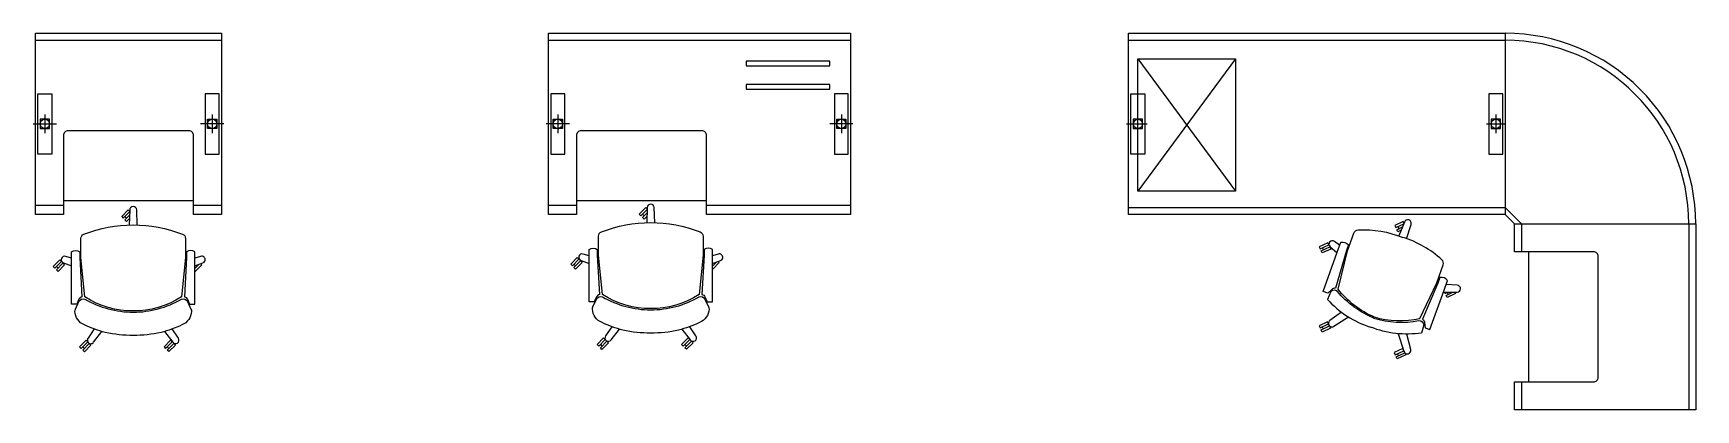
# Model space of a CAD drawing. Header units: millimetres. Extents: x 3122 to 31499, y 2297 to 20525.
# Drawn here: x 7755 to 14908, y 18851 to 20471 of the extents above; entities that cross this region are included whole.
import ezdxf

# ---------------------------------------------------------------- set-up
doc = ezdxf.new("R2010")
doc.units = ezdxf.units.MM
doc.layers.add('dwgmodels.com', color=250, linetype='Continuous')

# ---------------------------------------------------------------- blocks, each defined once
blk = doc.blocks.new('furn office 02_dwgmodels.com')
for p, q in [((0, -30), (1620, -30)), ((40, -110), (460, -680)), ((460, -110), (40, -680)), ((1580, -350), (1580, -430)), ((-10, -390), (80, -390)), ((1540, -390), (1620, -390)), ((0, -750), (1620, -750)), ((1620, -750), (1690, -820)), ((1620, -780), (1660, -820)), ((1158.1, -832), (1162.3, -841)), ((1690, -820), (1690, -940)), ((2410, -820), (2410, -1620)), ((833.5, -923.2), (837.8, -932.2)), ((1720, -940), (1720, -1500)), ((1370.3, -1114.9), (1374.6, -1123.9)), ((832.4, -1263.3), (836.6, -1272.3)), ((1156.2, -1378.8), (1160.5, -1387.8)), ((1690, -1500), (1690, -1620))]:
    blk.add_line(p, q)
for points in [[(0, -780), (0, 0), (1620, 0), (1620, -780)], [(70, -260), (70, -520), (10, -520), (10, -260)], [(1550, -260), (1550, -520), (1610, -520), (1610, -260)], [(20, -370), (20, -410), (60, -410), (60, -370)], [(1560, -370), (1560, -410), (1600, -410), (1600, -370)], [(820.2, -918.4), (824.5, -927.4), (860.6, -910.3), (856.3, -901.3)], [(833, -945.5), (828.7, -936.5), (864.9, -919.3), (869.2, -928.4)], [(819, -1258.5), (823.3, -1267.5), (859.5, -1250.4), (855.2, -1241.4)], [(831.9, -1285.6), (827.6, -1276.6), (863.8, -1259.5), (868, -1268.5)], [(1142.9, -1374), (1147.2, -1383.1), (1183.3, -1365.9), (1179, -1356.9)], [(1155.7, -1401.1), (1151.4, -1392.1), (1187.6, -1375), (1191.9, -1384)]]:
    blk.add_lwpolyline(points, close=True)
for points in [[(1660, -820), (2440, -820, 0.414214), (1620, 0), (1620, -780)], [(1057.7, -1221.3, -0.129806), (901.3, -1101.6), (941.9, -936.2), (969.3, -859.5, -0.30894), (987.5, -846.2, -0.113102), (1179, -878.5)], [(1195.1, -884.4), (1215, -822.3, 1), (1186.7, -812.2), (1163, -872.2, -0.488714)], [(907.2, -911.2), (885.9, -895.8, 1), (867.6, -919.6), (895.8, -942.9, -0.488714)], [(1055.7, -1220.6, 0.129806), (1252.6, -1227.1), (1325.9, -1073.4), (1353.3, -996.6, 0.30894), (1347.6, -974.8, 0.113102), (1179, -878.5)], [(1056, -1226, -0.119401), (897.9, -1111, 0.398658), (870.4, -1111.8), (855.4, -1145.2, 0.13244), (1041.1, -1264.6)], [(1353.7, -1114.6), (1412.8, -1114.3, 1), (1413.6, -1084.3), (1365.6, -1081.3)], [(915.5, -1199.9), (866.2, -1236.1, 1), (883.1, -1260.8), (946.1, -1220.8, -0.488714)], [(1054, -1225.3, 0.119401), (1249.2, -1236.5, -0.398658), (1270, -1254.5), (1260.4, -1289.8, -0.13244), (1041.1, -1264.6)], [(1159.6, -1292.8), (1184.6, -1368.5, 1), (1213.4, -1360.1), (1196.5, -1294.5)]]:
    blk.add_lwpolyline(points, format="xyb")
at = {"flags": 128}
blk.add_lwpolyline([(460, -110), (460, -680), (40, -680), (40, -110)], close=True, dxfattribs=at)
for points in [[(1184.5, -817.8), (1180.9, -810.1), (1144.7, -827.2)], [(1144.7, -827.2), (1149, -836.3), (1183.7, -819.8)], [(1157.6, -854.4), (1153.3, -845.3), (1178.3, -833.5)], [(1173, -847.1), (1157.6, -854.4)], [(1359.1, -1114.5), (1361.2, -1119.1), (1371.1, -1114.5)], [(1369.8, -1137.2), (1365.5, -1128.2), (1394.7, -1114.4)], [(1403.2, -1114.3), (1406, -1120.1), (1369.8, -1137.2)]]:
    blk.add_lwpolyline(points)
for points in [[(1660, -820), (2440, -820), (2440, -1620), (1660, -1620), (1660, -1500), (2000, -1500, 0.414214), (2020, -1480), (2020, -960, 0.414214), (2000, -940), (1660, -940)], [(836.9, -1111.1), (897.5, -941.6), (912.6, -899.2, -0.285714), (945.6, -911), (937.1, -934.5), (889.5, -1096.6, 0.220172), (873.8, -1102.4), (857.7, -1118.5)], [(1296.3, -1275.2), (1356.9, -1105.7), (1372, -1063.3, 0.285714), (1339, -1051.5), (1330.6, -1075.1), (1264.8, -1230.6, -0.220172), (1273.3, -1245.1), (1275.5, -1267.8)]]:
    blk.add_lwpolyline(points, format="xyb", close=True)
for centre in [(40, -390), (1580, -390)]:
    blk.add_circle(centre, 20)
blk.add_arc((1620, -820), 790, 0, 90)
blk = doc.blocks.new('furn office 03_dwgmodels.com')
for p, q in [((0, -30), (1300, -30)), ((40, -350), (40, -430)), ((1260, -350), (1260, -430)), ((90, -390), (-10, -390)), ((1310, -390), (1210, -390)), ((0, -740), (120, -740)), ((120, -720), (680, -720)), ((404.6, -778.3), (411.7, -785.4)), ((680, -740), (1300, -740)), ((109.6, -993.3), (116.7, -1000.4)), ((705, -998.6), (706.7, -1000.4)), ((223, -1339), (230, -1346)), ((586.8, -1338.8), (593.9, -1345.9))]:
    blk.add_line(p, q)
for points in [[(0, -780), (0, 0), (1300, 0), (1300, -780), (680, -780), (680, -440, 0.414214), (660, -420), (140, -420, 0.414214), (120, -440), (120, -780)], [(232.4, -1124.4), (215, -955), (215, -873.5, -0.30894), (227.7, -854.9, -0.188301), (652.3, -854.9, -0.30894), (665, -873.5), (665, -955), (647.6, -1124.4, -0.291999)], [(175, -1155), (175, -975), (175, -930, -0.285714), (210, -930), (210, -955), (219.6, -1123.6, 0.220172), (206.8, -1134.4), (197.1, -1155)], [(705, -1155), (705, -975), (705, -930, 0.285714), (670, -930), (670, -955), (660.4, -1123.6, -0.220172), (673.2, -1134.4), (682.9, -1155)], [(191.3, -1177.3), (206.8, -1144.4, -0.398658), (232.4, -1134.4, 0.131636), (440, -1190, 0.131636), (647.6, -1134.4, -0.398658), (673.2, -1144.4), (688.7, -1177.3, -0.121111), (690.6, -1186.7, -0.297131), (649.6, -1245, -0.043299), (560, -1277.7, -0.055781), (440, -1290, -0.055781), (320, -1277.7, -0.043299), (230.4, -1245, -0.297131), (189.4, -1186.7, -0.121111)]]:
    blk.add_lwpolyline(points, format="xyb", close=True)
for points in [[(850, -120), (850, -140), (1210, -140), (1210, -120)], [(10, -260), (10, -520), (70, -520), (70, -260)], [(850, -220), (850, -240), (1210, -240), (1210, -220)], [(1230, -260), (1230, -520), (1290, -520), (1290, -260)], [(60, -370), (60, -410), (20, -410), (20, -370)], [(1280, -370), (1280, -410), (1240, -410), (1240, -370)], [(95.5, -993.3), (102.6, -1000.4), (130.9, -972.1), (123.8, -965)], [(116.7, -1014.5), (109.6, -1007.4), (137.9, -979.1), (145, -986.2)], [(208.8, -1339), (215.9, -1346), (244.2, -1317.8), (237.1, -1310.7)], [(230, -1360.2), (223, -1353.1), (251.3, -1324.8), (258.3, -1331.9)], [(572.7, -1338.8), (579.7, -1345.9), (608, -1317.6), (600.9, -1310.5)], [(593.9, -1360), (586.8, -1353), (615.1, -1324.7), (622.2, -1331.8)]]:
    blk.add_lwpolyline(points, close=True)
for points in [[(424.8, -756), (418.8, -750), (390.5, -778.3)], [(390.5, -778.3), (397.6, -785.4), (424.7, -758.2)], [(411.7, -799.5), (404.6, -792.4), (424.2, -772.8)], [(423.8, -787.5), (411.7, -799.5)], [(705, -1002.1), (722.4, -984.6)], [(730.5, -981.7), (735, -986.2), (706.7, -1014.5)], [(706.7, -1014.5), (705, -1012.8)]]:
    blk.add_lwpolyline(points)
for points in [[(457.2, -815.1), (455, -750, 1), (425, -750), (422.8, -815.1, -0.488714)], [(175, -957.2), (149.8, -949.9, 1), (140.5, -978.5), (175, -991, -0.488714)], [(705, -991), (739.5, -978.5, 1), (730.2, -949.9), (705, -957.2, -0.488714)], [(272.4, -1262.5), (245.7, -1302, 1), (269.9, -1319.6), (305.7, -1273.6, -0.488714)], [(574.3, -1273.6), (610.1, -1319.6, 1), (634.3, -1302), (607.6, -1262.5, -0.488714)]]:
    blk.add_lwpolyline(points, format="xyb")
for centre in [(40, -390), (1260, -390)]:
    blk.add_circle(centre, 20)
blk = doc.blocks.new('furn office 04_dwgmodels.com')
for p, q in [((-400, -30), (400, -30)), ((-360, -350), (-360, -430)), ((360, -350), (360, -430)), ((-410, -390), (-310, -390)), ((410, -390), (310, -390)), ((-400, -740), (-280, -740)), ((-280, -720), (280, -720)), ((280, -740), (400, -740)), ((-15.4, -788.3), (-8.3, -795.4)), ((-310.4, -1003.3), (-303.3, -1010.4)), ((285, -1008.6), (286.7, -1010.4)), ((-197, -1349), (-190, -1356)), ((166.8, -1348.8), (173.9, -1355.9))]:
    blk.add_line(p, q)
for points in [[(-400, -780), (-400, 0), (400, 0), (400, -780), (280, -780), (280, -440, 0.414214), (260, -420), (-260, -420, 0.414214), (-280, -440), (-280, -780)], [(-187.6, -1134.4), (-205, -965), (-205, -883.5, -0.30894), (-192.3, -864.9, -0.188301), (232.3, -864.9, -0.30894), (245, -883.5), (245, -965), (227.6, -1134.4, -0.291999)], [(-245, -1165), (-245, -985), (-245, -940, -0.285714), (-210, -940), (-210, -965), (-200.4, -1133.6, 0.220172), (-213.2, -1144.4), (-222.9, -1165)], [(285, -1165), (285, -985), (285, -940, 0.285714), (250, -940), (250, -965), (240.4, -1133.6, -0.220172), (253.2, -1144.4), (262.9, -1165)], [(-228.7, -1187.3), (-213.2, -1154.4, -0.398658), (-187.6, -1144.4, 0.131636), (20, -1200, 0.131636), (227.6, -1144.4, -0.398658), (253.2, -1154.4), (268.7, -1187.3, -0.121111), (270.6, -1196.7, -0.297131), (229.6, -1255, -0.043299), (140, -1287.7, -0.055781), (20, -1300, -0.055781), (-100, -1287.7, -0.043299), (-189.6, -1255, -0.297131), (-230.6, -1196.7, -0.121111)]]:
    blk.add_lwpolyline(points, format="xyb", close=True)
for points in [[(-330, -260), (-330, -520), (-390, -520), (-390, -260)], [(330, -260), (330, -520), (390, -520), (390, -260)], [(-380, -370), (-380, -410), (-340, -410), (-340, -370)], [(380, -370), (380, -410), (340, -410), (340, -370)], [(-324.5, -1003.3), (-317.4, -1010.4), (-289.1, -982.1), (-296.2, -975)], [(-303.3, -1024.5), (-310.4, -1017.4), (-282.1, -989.1), (-275, -996.2)], [(-211.2, -1349), (-204.1, -1356), (-175.8, -1327.8), (-182.9, -1320.7)], [(-190, -1370.2), (-197, -1363.1), (-168.7, -1334.8), (-161.7, -1341.9)], [(152.7, -1348.8), (159.7, -1355.9), (188, -1327.6), (180.9, -1320.5)], [(173.9, -1370), (166.8, -1363), (195.1, -1334.7), (202.2, -1341.8)]]:
    blk.add_lwpolyline(points, close=True)
for points in [[(4.8, -766), (-1.2, -760), (-29.5, -788.3)], [(-29.5, -788.3), (-22.4, -795.4), (4.7, -768.2)], [(-8.3, -809.5), (-15.4, -802.4), (4.2, -782.8)], [(3.8, -797.5), (-8.3, -809.5)], [(285, -1012.1), (302.4, -994.6)], [(310.5, -991.7), (315, -996.2), (286.7, -1024.5)], [(286.7, -1024.5), (285, -1022.8)]]:
    blk.add_lwpolyline(points)
for points in [[(37.2, -825.1), (35, -760, 1), (5, -760), (2.8, -825.1, -0.488714)], [(-245, -967.2), (-270.2, -959.9, 1), (-279.5, -988.5), (-245, -1001, -0.488714)], [(285, -1001), (319.5, -988.5, 1), (310.2, -959.9), (285, -967.2, -0.488714)], [(-147.6, -1272.5), (-174.3, -1312, 1), (-150.1, -1329.6), (-114.3, -1283.6, -0.488714)], [(154.3, -1283.6), (190.1, -1329.6, 1), (214.3, -1312), (187.6, -1272.5, -0.488714)]]:
    blk.add_lwpolyline(points, format="xyb")
for centre in [(-360, -390), (360, -390)]:
    blk.add_circle(centre, 20)

msp = doc.modelspace()

# ---------------------------------------------------------------- block references
at = {"layer": 'dwgmodels.com', "color": 5}
for name, p in [('furn office 04_dwgmodels.com', (8164.6, 20471.3)), ('furn office 03_dwgmodels.com', (9971.6, 20471.3)), ('furn office 02_dwgmodels.com', (12467.8, 20471.3))]:
    msp.add_blockref(name, p, dxfattribs=at)

doc.saveas('drawing.dxf')
